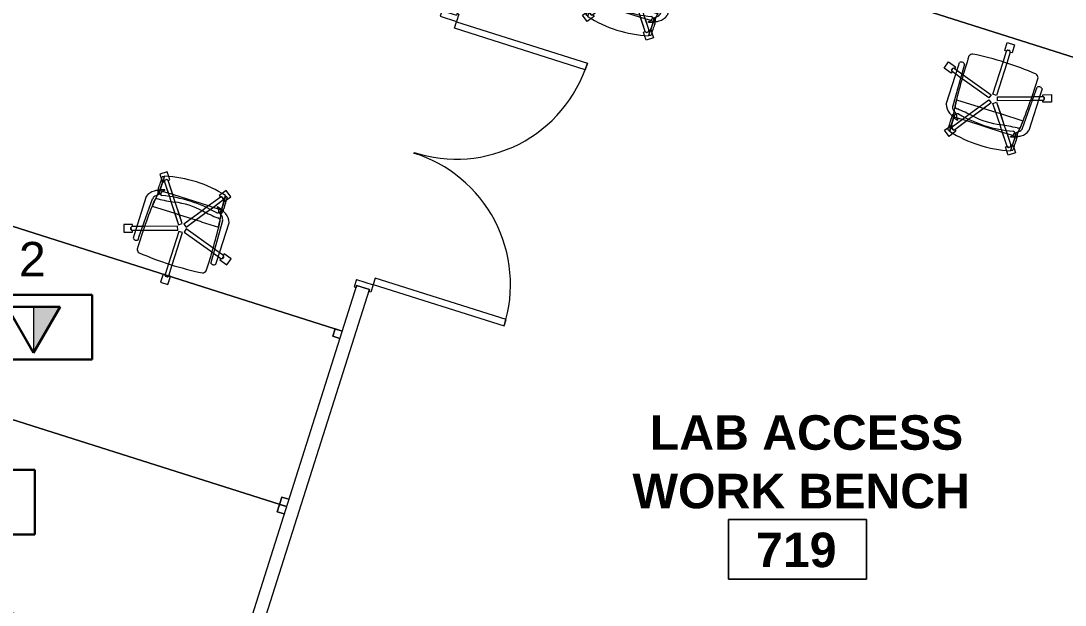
# Model space of a CAD drawing. Header units: inches. Extents: x 385 to 2249, y -1773 to -36.
# Drawn here: x 1615.7 to 1887.9, y -775.7 to -623.5 of the extents above; entities that cross this region are included whole.
import ezdxf

# ---------------------------------------------------------------- set-up
doc = ezdxf.new("R2010")
doc.units = ezdxf.units.IN
doc.header["$MEASUREMENT"] = 0
for name, color, linetype, lineweight in [('A-ANNO-NOTE', 131, 'Continuous', 30), ('A-AREA-IDEN', 2, 'Continuous', 9), ('A-DOOR', 31, 'Continuous', 13), ('A-DOOR-FRAM', 31, 'Continuous', 20), ('I-FURN', 30, 'Continuous', 9), ('I-WALL', 2, 'Continuous', 13)]:
    doc.layers.add(name, color=color, linetype=linetype, lineweight=lineweight)
doc.styles.add('Swis721 Lt BT', font='swissl.ttf', dxfattribs={"height": 9})
doc.styles.add('Swis721 Lt BT_B', font='', dxfattribs={"height": 9})
doc.styles.get('Swis721 Lt BT_B').set_extended_font_data('Swis721 Lt BT', bold=True)

# ---------------------------------------------------------------- blocks, each defined once
blk = doc.blocks.new('Rectangular Table - Rectangular Table-V51-Level 7 POWER _ SIGNAL')
at = {"layer": 'I-FURN'}
for p, q in [((-46, 24), (-48, 24)), ((-48, 24), (-48, 23.86)), ((-48, 23.86), (-48, 24)), ((-48, 24), (-46, 24)), ((48, 24), (-48, 24)), ((-48, 24), (-48, -24)), ((-48, 23.86), (-48, 24)), ((-48, 24), (48, 24)), ((-48, 23.86), (-48, 22)), ((-48, 22), (-48, 23.86)), ((-48, -23.86), (-48, 23.86)), ((-48, 22), (-46, 22)), ((-46, 22), (-48, 22)), ((-46, 22), (-46, 24)), ((-46, 24), (-46, 22)), ((46, 24), (46, 22)), ((48, 24), (46, 24)), ((46, 24), (48, 24)), ((46, 22), (46, 24)), ((46, 22), (48, 22)), ((48, 22), (46, 22)), ((48, 22), (48, 24)), ((48, 24), (48, 22)), ((48, -24), (48, 24)), ((48, 24), (48, -24)), ((-46, -22), (-48, -22)), ((-48, -22), (-48, -23.86)), ((-48, -22.14), (-48, -22)), ((-48, -22), (-46, -22)), ((-48, -23.86), (-48, -22.14)), ((-48, -23.86), (-48, -24)), ((-48, -24), (-48, -23.86)), ((-48, -24), (-48, -23.86)), ((-48, -24), (-46, -24)), ((-46, -24), (-48, -24)), ((-48, -24), (48, -24)), ((48, -24), (-48, -24)), ((-46, -24), (-46, -22)), ((-46, -22), (-46, -24)), ((48, -22), (46, -22)), ((46, -22), (46, -24)), ((46, -24), (46, -22)), ((46, -22), (48, -22)), ((46, -24), (48, -24)), ((48, -24), (46, -24)), ((48, -24), (48, -22)), ((48, -22), (48, -24))]:
    blk.add_line(p, q, dxfattribs=at)
blk = doc.blocks.new('Rectangular Table - Rectangular Table-V57-Level 7 POWER _ SIGNAL')
at = {"layer": 'I-FURN'}
for p, q in [((-46, 24), (-47.91, 24)), ((-47.91, 24), (-46, 24)), ((48, 24), (-47.91, 24)), ((-47.91, 24), (48, 24)), ((-47.91, 22), (-46, 22)), ((-46, 22), (-47.91, 22)), ((-46, 22), (-46, 24)), ((-46, 24), (-46, 22)), ((46, 24), (46, 22)), ((48, 24), (46, 24)), ((46, 24), (48, 24)), ((46, 22), (46, 24)), ((46, 22), (48, 22)), ((48, 22), (46, 22)), ((48, 23.86), (48, 24)), ((48, 24), (48, 23.86)), ((48, -24), (48, 24)), ((48, 24), (48, 23.86)), ((48, 22), (48, 23.86)), ((48, 23.86), (48, 22.14)), ((48, 23.86), (48, -23.86)), ((48, 22.14), (48, 22)), ((-46, -22), (-47.91, -22)), ((-47.91, -22), (-46, -22)), ((-47.91, -24), (-46, -24)), ((-46, -24), (-47.91, -24)), ((-47.91, -24), (48, -24)), ((48, -24), (-47.91, -24)), ((-46, -24), (-46, -22)), ((-46, -22), (-46, -24)), ((48, -22), (46, -22)), ((46, -22), (46, -24)), ((46, -24), (46, -22)), ((46, -22), (48, -22)), ((46, -24), (48, -24)), ((48, -24), (46, -24)), ((48, -23.86), (48, -22)), ((48, -22), (48, -23.86)), ((48, -24), (48, -23.86)), ((48, -23.86), (48, -24)), ((48, -23.86), (48, -24))]:
    blk.add_line(p, q, dxfattribs=at)
blk = doc.blocks.new('F-Haworth_Chair_X99-Seminar - X99 Advanced Seminar Chair-V58-Level 7 POWER _ SIGNAL')
at = {"layer": 'I-FURN'}
for p, q in [((-8.08, 12.82), (-9.7, 11.65)), ((-8.08, 12.82), (-9.7, 11.65)), ((-9.7, 11.65), (-8.88, 10.52)), ((-9.7, 11.65), (-8.88, 10.52)), ((-8.34, 11.52), (-8.42, 7.57)), ((-8.42, 7.57), (-8.34, 11.37)), ((-7.29, 11.74), (-8.08, 12.82)), ((-7.29, 11.74), (-8.08, 12.82)), ((-6.76, 11), (-7.29, 11.74)), ((-6.76, 11), (-7.29, 11.74)), ((-7.15, 10.72), (-6.76, 11)), ((-7.15, 10.72), (-6.76, 11)), ((7.29, 11.74), (6.76, 11)), ((7.29, 11.74), (6.76, 11)), ((6.76, 11), (7.15, 10.72)), ((6.76, 11), (7.15, 10.72)), ((8.08, 12.82), (7.29, 11.74)), ((8.08, 12.82), (7.29, 11.74)), ((9.7, 11.65), (8.08, 12.82)), ((9.7, 11.65), (8.08, 12.82)), ((8.42, 7.57), (8.34, 11.52)), ((8.34, 11.37), (8.42, 7.57)), ((8.88, 10.52), (9.7, 11.65)), ((8.88, 10.52), (9.7, 11.65)), ((-8.88, 10.52), (-8.38, 9.83)), ((-8.88, 10.52), (-8.38, 9.83)), ((-8.38, 9.83), (-7.99, 10.11)), ((-8.38, 9.83), (-7.99, 10.11)), ((-8, 10.58), (-7.59, 10.88)), ((-8, 10.58), (-7.59, 10.88)), ((-7.59, 10.87), (-7.99, 10.57)), ((-7.59, 10.87), (-7.99, 10.57)), ((-7.97, 10.12), (-6.14, 7.6)), ((-7.97, 10.12), (-5.57, 6.82)), ((-4.9, 7.6), (-7.16, 10.71)), ((-4.47, 7.01), (-7.16, 10.71)), ((6.65, 10), (4.47, 7.01)), ((6.65, 10), (4.9, 7.6)), ((5.57, 6.82), (7.97, 10.12)), ((6.14, 7.6), (7.97, 10.12)), ((7.16, 10.71), (6.65, 10.01)), ((7.16, 10.71), (6.65, 10.01)), ((7.59, 10.88), (8, 10.58)), ((7.59, 10.88), (8, 10.58)), ((7.99, 10.57), (7.59, 10.87)), ((7.99, 10.57), (7.59, 10.87)), ((7.99, 10.11), (8.38, 9.83)), ((7.99, 10.11), (8.38, 9.83)), ((8.38, 9.83), (8.88, 10.52)), ((8.38, 9.83), (8.88, 10.52)), ((-9.13, 5.92), (-8.07, 6.77)), ((-8.75, 6.22), (-8.88, 4.99)), ((-8.68, 6.87), (-8.75, 6.22)), ((-8.62, 7.42), (-8.68, 6.91)), ((-8.6, 7.6), (-8.62, 7.43)), ((-8.61, 6.81), (-8.23, 6.95)), ((-8.49, 7.6), (-8.56, 7.6)), ((-7.65, 7.6), (-8.4, 7.6)), ((-8.07, 6.77), (-7.95, 6.87)), ((-6.14, 7.6), (-7.65, 7.6)), ((-7.18, 7.99), (-7.21, 8.13)), ((-4.9, 7.6), (-6.14, 7.6)), ((-6.14, 7.6), (-5.57, 6.82)), ((-5.57, 6.82), (-4.79, 5.75)), ((-5.57, 6.82), (-4.79, 5.75)), ((4.9, 7.6), (-4.9, 7.6)), ((-4.47, 7.01), (-4.9, 7.6)), ((-4.79, 5.75), (-2.89, 3.12)), ((-4.79, 5.75), (-1.04, 0.58)), ((-3.68, 5.91), (-4.47, 7.01)), ((-3.68, 5.91), (-4.47, 7.01)), ((-1.65, 3.12), (-3.68, 5.91)), ((-0.23, 1.17), (-3.68, 5.91)), ((3.68, 5.91), (0.23, 1.17)), ((1.04, 0.58), (4.79, 5.75)), ((3.68, 5.91), (1.65, 3.12)), ((2.89, 3.12), (4.79, 5.75)), ((4.47, 7.01), (3.68, 5.91)), ((4.47, 7.01), (3.68, 5.91)), ((4.9, 7.6), (4.47, 7.01)), ((4.79, 5.75), (5.57, 6.82)), ((4.79, 5.75), (5.57, 6.82)), ((6.14, 7.6), (4.9, 7.6)), ((5.57, 6.82), (6.14, 7.6)), ((7.65, 7.6), (6.14, 7.6)), ((7.21, 8.13), (7.18, 7.99)), ((8.4, 7.6), (7.65, 7.6)), ((7.95, 6.87), (8.03, 6.81)), ((8.07, 6.77), (9.13, 5.92)), ((8.23, 6.95), (8.61, 6.81)), ((8.56, 7.6), (8.49, 7.6)), ((8.62, 7.43), (8.6, 7.6)), ((8.68, 6.87), (8.62, 7.42)), ((8.75, 6.22), (8.68, 6.87)), ((8.88, 4.99), (8.75, 6.22)), ((-11.32, 5.06), (-11.32, -5.48)), ((-9.92, -5.36), (-9.57, 4.97)), ((-8.9, 4.8), (-9.07, 3.2)), ((-9.07, 3.2), (-9.07, 3.12)), ((-9.07, 3.12), (-2.89, 3.12)), ((-8.88, 4.99), (-8.89, 4.91)), ((-2.89, 3.12), (-1.65, 3.12)), ((-2.89, 3.12), (-1.04, 0.58)), ((-1.65, 3.12), (1.65, 3.12)), ((-0.23, 1.17), (-1.65, 3.12)), ((1.65, 3.12), (0.23, 1.17)), ((1.04, 0.58), (2.89, 3.12)), ((1.65, 3.12), (2.89, 3.12)), ((2.89, 3.12), (4.31, 3.12)), ((4.33, 3.12), (9.07, 3.12)), ((8.89, 4.91), (8.88, 4.99)), ((9.07, 3.2), (8.9, 4.8)), ((9.07, 3.12), (9.07, 3.2)), ((9.57, 4.97), (9.92, -5.36)), ((11.32, -5.48), (11.32, 5.06)), ((-1.18, 0.14), (-9.37, -2.52)), ((-1.18, 0.14), (-9.37, -2.52)), ((-0.87, -0.81), (-1.18, 0.14)), ((-0.87, -0.81), (-1.18, 0.14)), ((-1.04, 0.58), (-0.23, 1.17)), ((-1.04, 0.58), (-0.23, 1.17)), ((0.23, 1.17), (1.04, 0.58)), ((0.23, 1.17), (1.04, 0.58)), ((1.18, 0.14), (0.87, -0.81)), ((1.18, 0.14), (0.87, -0.81)), ((9.37, -2.52), (1.18, 0.14)), ((9.37, -2.52), (1.18, 0.14)), ((-9.83, -2.67), (-11.32, -3.15)), ((-9.83, -2.67), (-11.32, -3.15)), ((-9.37, -2.52), (-9.83, -2.67)), ((-9.37, -2.52), (-9.83, -2.67)), ((-9.34, -3.56), (-0.87, -0.81)), ((-9.34, -3.56), (-0.87, -0.81)), ((-0.5, -1.08), (-0.5, -9.91)), ((0.5, -1.08), (-0.5, -1.08)), ((-0.5, -1.08), (-0.5, -9.91)), ((0.5, -1.08), (-0.5, -1.08)), ((0.5, -9.91), (0.5, -1.08)), ((0.5, -9.91), (0.5, -1.08)), ((0.87, -0.81), (9.38, -3.57)), ((0.87, -0.81), (9.38, -3.57)), ((9.83, -2.67), (9.37, -2.52)), ((9.83, -2.67), (9.37, -2.52)), ((11.32, -3.15), (9.83, -2.67)), ((11.32, -3.15), (9.83, -2.67)), ((-12.55, -3.03), (-14.69, -3.72)), ((-12.55, -3.03), (-14.69, -3.72)), ((-14.69, -3.72), (-14.08, -5.62)), ((-14.69, -3.72), (-14.08, -5.62)), ((-14.08, -5.62), (-11.94, -4.93)), ((-14.08, -5.62), (-11.94, -4.93)), ((-12.53, -4.34), (-12.69, -3.85)), ((-12.53, -4.34), (-12.69, -3.85)), ((-12.68, -3.86), (-12.52, -4.33)), ((-12.68, -3.86), (-12.52, -4.33)), ((-12.4, -3.49), (-12.55, -3.03)), ((-12.4, -3.49), (-12.55, -3.03)), ((-11.32, -3.15), (-12.4, -3.5)), ((-11.32, -3.15), (-12.4, -3.5)), ((-12.09, -4.45), (-11.32, -4.21)), ((-12.09, -4.45), (-11.32, -4.21)), ((-11.94, -4.93), (-12.09, -4.47)), ((-11.94, -4.93), (-12.09, -4.47)), ((-11.32, -4.21), (-9.86, -3.73)), ((-11.32, -4.21), (-9.86, -3.73)), ((-9.92, -6.36), (-9.92, -5.36)), ((-9.86, -3.73), (-9.38, -3.57)), ((-9.86, -3.73), (-9.38, -3.57)), ((9.38, -3.57), (9.86, -3.73)), ((9.38, -3.57), (9.86, -3.73)), ((9.86, -3.73), (11.32, -4.21)), ((9.86, -3.73), (11.32, -4.21)), ((9.92, -5.36), (9.92, -6.36)), ((12.4, -3.5), (11.32, -3.15)), ((12.4, -3.5), (11.32, -3.15)), ((11.32, -4.21), (12.09, -4.45)), ((11.32, -4.21), (12.09, -4.45)), ((12.09, -4.47), (11.94, -4.93)), ((12.09, -4.47), (11.94, -4.93)), ((11.94, -4.93), (14.08, -5.62)), ((11.94, -4.93), (14.08, -5.62)), ((12.55, -3.03), (12.4, -3.49)), ((12.55, -3.03), (12.4, -3.49)), ((12.52, -4.33), (12.68, -3.86)), ((12.52, -4.33), (12.68, -3.86)), ((12.69, -3.85), (12.53, -4.34)), ((12.69, -3.85), (12.53, -4.34)), ((14.69, -3.72), (12.55, -3.03)), ((14.69, -3.72), (12.55, -3.03)), ((14.08, -5.62), (14.69, -3.72)), ((14.08, -5.62), (14.69, -3.72)), ((-11.32, -5.48), (-11.3, -6.32)), ((11.3, -6.32), (11.32, -5.48)), ((-0.5, -9.91), (-0.5, -12.88)), ((-0.5, -9.91), (-0.5, -12.88)), ((0.5, -12.88), (0.5, -9.91)), ((0.5, -12.88), (0.5, -9.91)), ((-0.52, -12.88), (-1, -12.88)), ((-1, -12.88), (-1, -12.93)), ((-0.52, -12.88), (-1, -12.88)), ((-1, -12.88), (-1, -12.93)), ((-1, -12.93), (-1, -15.13)), ((-1, -12.93), (-1, -15.13)), ((0.26, -13.26), (-0.26, -13.26)), ((0.26, -13.26), (-0.26, -13.26)), ((-0.25, -13.25), (0.25, -13.25)), ((-0.25, -13.25), (0.25, -13.25)), ((1, -12.88), (0.52, -12.88)), ((1, -12.88), (0.52, -12.88)), ((1, -12.93), (1, -12.88)), ((1, -12.93), (1, -12.88)), ((1, -15.13), (1, -12.93)), ((1, -15.13), (1, -12.93)), ((-1, -15.13), (1, -15.13)), ((-1, -15.13), (1, -15.13))]:
    blk.add_line(p, q, dxfattribs=at)
for centre, radius, start, end in [((-36.06, 10.03), 27.2, 355.9857, 2.5118), ((0, -20.73), 33.17, 104.5766, 105.5522), ((0, -20.29), 32.89, 75.3075, 104.696), ((-7.48, 10.49), 0.407, 35.1651, 104.8349), ((-7.48, 10.49), 0.407, 35.1651, 104.8349), ((7.48, 10.49), 0.407, 75.1651, 144.8349), ((7.48, 10.49), 0.407, 75.1651, 116.967), ((0, -20.73), 33.17, 74.4478, 75.4234), ((36.06, 10.03), 27.2, 177.4882, 184.0143), ((-7.66, 10.36), 0.407, 147.1651, 216.8349), ((-7.66, 10.36), 0.407, 161.0991, 175.033), ((-7.66, 10.36), 0.407, 175.033, 188.967), ((-7.66, 10.36), 0.407, 188.967, 216.8349), ((-7.66, 10.36), 0.407, 147.1651, 161.0991), ((-7.64, 10.36), 0.406, 148.6199, 216), ((-7.64, 10.36), 0.406, 148.6199, 216), ((-7.49, 10.47), 0.406, 36, 103.3801), ((-7.49, 10.47), 0.406, 36, 103.3801), ((7.48, 10.49), 0.407, 116.967, 144.8349), ((7.49, 10.47), 0.406, 76.6199, 144), ((7.49, 10.47), 0.406, 117.0479, 144), ((7.49, 10.47), 0.406, 76.6199, 117.0479), ((7.64, 10.36), 0.406, 324, 31.3801), ((7.64, 10.36), 0.406, 324, 12.5649), ((7.66, 10.36), 0.407, 323.1651, 32.8349), ((7.64, 10.36), 0.406, 12.5649, 31.3801), ((7.66, 10.36), 0.407, 323.1651, 351.033), ((7.66, 10.36), 0.407, 18.9009, 32.8349), ((7.66, 10.36), 0.407, 4.967, 18.9009), ((7.66, 10.36), 0.407, 351.033, 4.967), ((-7.87, 3.92), 3.63, 121.9522, 161.8211), ((-4.71, -1.15), 9.61, 116.0036, 121.9522), ((-8.18, 4.9), 1.39, 132.8922, 177.1987), ((-5.2, 7.86), 3.74, 175.9857, 189.9064), ((-4.71, -1.15), 9.61, 113.5094, 116.0036), ((-8.28, 7.33), 0.613, 189.9064, 237.4573), ((-4.71, -1.15), 9.61, 112.927, 113.3607), ((-4.71, -1.15), 9.61, 105.0666, 112.7369), ((-7.37, 7.55), 1.05, 178.8214, 214.7998), ((-7.37, 7.55), 1.05, 178.8214, 264.0446), ((-11.32, 48.08), 42.84, 274.2301, 280.0233), ((-6.55, 6.76), 1.38, 147.5752, 174.9122), ((-6.55, 6.76), 1.38, 117.0503, 145.9813), ((0, -26.49), 33.83, 77.2285, 102.7715), ((0, -15.97), 22.19, 79.9767, 100.0233), ((11.32, 48.08), 42.84, 259.9767, 265.7699), ((6.55, 6.76), 1.38, 34.0187, 62.9497), ((4.71, -1.15), 9.61, 67.2631, 74.9334), ((7.37, 7.55), 1.05, 275.9554, 1.1786), ((6.55, 6.76), 1.38, 5.0878, 32.4248), ((7.37, 7.55), 1.05, 325.2002, 1.1786), ((4.71, -1.15), 9.61, 66.6393, 67.073), ((4.71, -1.15), 9.61, 63.9964, 66.4906), ((8.28, 7.33), 0.613, 302.5427, 350.0936), ((5.2, 7.86), 3.74, 350.0936, 4.0143), ((4.71, -1.15), 9.61, 58.0478, 63.9964), ((8.18, 4.9), 1.39, 2.8013, 47.1078), ((7.87, 3.92), 3.63, 18.1789, 58.0478), ((144.06, -7.32), 153.52, 175.4787, 180.5251), ((-8.24, 4.59), 0.763, 84.2338, 165.7662), ((8.24, 4.59), 0.763, 14.2338, 95.7662), ((-144.06, -7.32), 153.52, 359.4749, 4.5213), ((-12.28, -3.88), 0.407, 107.1651, 176.8349), ((-12.28, -3.88), 0.407, 107.1651, 176.8349), ((-12.27, -3.89), 0.406, 108, 175.3801), ((-12.27, -3.89), 0.406, 161.9041, 175.3801), ((-12.27, -3.89), 0.406, 121.476, 161.9041), ((-12.22, -4.09), 0.407, 219.1651, 288.8349), ((-12.22, -4.09), 0.407, 219.1651, 288.8349), ((-12.22, -4.07), 0.406, 220.6199, 274.524), ((-12.22, -4.07), 0.406, 220.6199, 288), ((-12.27, -3.89), 0.406, 108, 121.476), ((-12.22, -4.07), 0.406, 274.524, 288), ((12.22, -4.07), 0.406, 252, 319.3801), ((12.22, -4.09), 0.407, 251.1651, 320.8349), ((12.22, -4.09), 0.407, 251.1651, 320.8349), ((12.22, -4.07), 0.406, 252, 265.476), ((12.22, -4.07), 0.406, 265.476, 305.9041), ((12.28, -3.88), 0.407, 3.1651, 72.8349), ((12.28, -3.88), 0.407, 3.1651, 72.8349), ((12.27, -3.89), 0.406, 45.0479, 72), ((12.27, -3.89), 0.406, 4.6199, 72), ((12.22, -4.07), 0.406, 305.9041, 319.3801), ((12.27, -3.89), 0.406, 4.6199, 45.0479), ((-10.58, -5.68), 0.956, 221.8901, 314.1099), ((10.58, -5.68), 0.956, 225.8901, 318.1099), ((-8.21, -8.28), 1.31, 200.0433, 249.9567), ((0, 75.01), 84.96, 264.1475, 275.8525), ((8.21, -8.28), 1.31, 290.0433, 339.9567), ((-0.11, -12.88), 0.407, 179.1651, 187.1335), ((-0.11, -12.88), 0.407, 179.1651, 187.1335), ((-0.11, -12.88), 0.407, 193.0991, 207.033), ((-0.11, -12.88), 0.407, 193.0991, 248.8349), ((-0.09, -12.88), 0.406, 180, 187.9852), ((-0.09, -12.88), 0.406, 180, 187.9852), ((-0.09, -12.88), 0.406, 193.476, 233.9041), ((-0.09, -12.88), 0.406, 193.476, 247.3801), ((-0.11, -12.88), 0.407, 207.033, 220.967), ((-0.11, -12.88), 0.407, 220.967, 234.9009), ((-0.11, -12.88), 0.407, 234.9009, 248.8349), ((-0.09, -12.88), 0.406, 233.9041, 247.3801), ((0.09, -12.88), 0.406, 292.6199, 346.524), ((0.09, -12.88), 0.406, 292.6199, 306.0959), ((0.11, -12.88), 0.407, 291.1651, 346.9009), ((0.11, -12.88), 0.407, 291.1651, 305.0991), ((0.09, -12.88), 0.406, 306.0959, 346.524), ((0.11, -12.88), 0.407, 305.0991, 319.033), ((0.11, -12.88), 0.407, 319.033, 332.967), ((0.11, -12.88), 0.407, 332.967, 346.9009), ((0.09, -12.88), 0.406, 352.0148, 360), ((0.09, -12.88), 0.406, 352.0148, 360), ((0.11, -12.88), 0.407, 352.8665, 0.8349), ((0.11, -12.88), 0.407, 352.8665, 0.8349)]:
    blk.add_arc(centre, radius, start, end, dxfattribs=at)
blk = doc.blocks.new('Rectangular Table - Rectangular Table-V59-Level 7 POWER _ SIGNAL')
at = {"layer": 'I-FURN'}
for p, q in [((-46, 24), (-47.91, 24)), ((-47.91, 24), (-46, 24)), ((48, 24), (-47.91, 24)), ((-47.91, 24), (48, 24)), ((-47.91, 22), (-46, 22)), ((-46, 22), (-47.91, 22)), ((-46, 22), (-46, 24)), ((-46, 24), (-46, 22)), ((46, 24), (46, 22)), ((48, 24), (46, 24)), ((46, 24), (48, 24)), ((46, 22), (46, 24)), ((46, 22), (48, 22)), ((48, 22), (46, 22)), ((48, 23.86), (48, 24)), ((48, 24), (48, 23.86)), ((48, -24), (48, 24)), ((48, 24), (48, 23.86)), ((48, 22), (48, 23.86)), ((48, 23.86), (48, 22)), ((48, 23.86), (48, -23.86)), ((-46, -22), (-47.91, -22)), ((-47.91, -22), (-46, -22)), ((-47.91, -24), (-46, -24)), ((-46, -24), (-47.91, -24)), ((-47.91, -24), (48, -24)), ((48, -24), (-47.91, -24)), ((-46, -24), (-46, -22)), ((-46, -22), (-46, -24)), ((48, -22), (46, -22)), ((46, -22), (46, -24)), ((46, -24), (46, -22)), ((46, -22), (48, -22)), ((46, -24), (48, -24)), ((48, -24), (46, -24)), ((48, -23.86), (48, -22)), ((48, -22), (48, -22.14)), ((48, -22.14), (48, -23.86)), ((48, -24), (48, -23.86)), ((48, -23.86), (48, -24)), ((48, -23.86), (48, -24))]:
    blk.add_line(p, q, dxfattribs=at)
blk = doc.blocks.new('F-Haworth_Chair_X99-Seminar - X99 Advanced Seminar Chair-V73-Level 7 POWER _ SIGNAL')
at = {"layer": 'I-FURN'}
for p, q in [((-1, 15.13), (1, 15.13)), ((-1, 12.88), (-1, 15.13)), ((-1, 15.13), (1, 15.13)), ((-1, 12.88), (-1, 15.13)), ((1, 15.13), (1, 12.88)), ((1, 15.13), (1, 12.88)), ((-0.52, 12.88), (-1, 12.88)), ((-0.52, 12.88), (-1, 12.88)), ((-0.5, 9.91), (-0.5, 12.88)), ((-0.5, 9.91), (-0.5, 12.88)), ((0.26, 13.26), (-0.26, 13.26)), ((0.26, 13.26), (-0.26, 13.26)), ((-0.25, 13.25), (0.25, 13.25)), ((-0.25, 13.25), (0.25, 13.25)), ((0.5, 12.88), (0.5, 9.91)), ((0.5, 12.88), (0.5, 9.91)), ((1, 12.88), (0.52, 12.88)), ((1, 12.88), (0.52, 12.88)), ((-0.5, 1.08), (-0.5, 9.91)), ((-0.5, 1.08), (-0.5, 9.91)), ((0.5, 9.91), (0.5, 1.08)), ((0.5, 9.91), (0.5, 1.08)), ((-14.69, 3.72), (-14.08, 5.62)), ((-14.69, 3.72), (-14.08, 5.62)), ((-14.08, 5.62), (-11.94, 4.93)), ((-14.08, 5.62), (-11.94, 4.93)), ((-11.32, 5.48), (-11.3, 6.32)), ((-11.32, -5.06), (-11.32, 5.48)), ((-9.92, 6.36), (-9.92, 5.36)), ((9.92, 5.36), (9.92, 6.36)), ((11.3, 6.32), (11.32, 5.48)), ((11.32, 5.48), (11.32, -5.06)), ((11.94, 4.93), (14.08, 5.62)), ((11.94, 4.93), (14.08, 5.62)), ((14.08, 5.62), (14.69, 3.72)), ((14.08, 5.62), (14.69, 3.72)), ((-12.55, 3.03), (-14.69, 3.72)), ((-12.55, 3.03), (-14.69, 3.72)), ((-12.53, 4.34), (-12.69, 3.85)), ((-12.53, 4.34), (-12.69, 3.85)), ((-12.68, 3.86), (-12.52, 4.33)), ((-12.68, 3.86), (-12.52, 4.33)), ((-12.4, 3.49), (-12.55, 3.03)), ((-12.4, 3.49), (-12.55, 3.03)), ((-11.32, 3.15), (-12.4, 3.5)), ((-11.32, 3.15), (-12.4, 3.5)), ((-11.94, 4.93), (-12.09, 4.47)), ((-11.94, 4.93), (-12.09, 4.47)), ((-12.09, 4.45), (-11.32, 4.21)), ((-12.09, 4.45), (-11.32, 4.21)), ((-11.32, 4.21), (-9.86, 3.73)), ((-11.32, 4.21), (-9.86, 3.73)), ((-9.83, 2.67), (-11.32, 3.15)), ((-9.83, 2.67), (-11.32, 3.15)), ((-9.92, 5.36), (-9.57, -4.97)), ((-9.86, 3.73), (-9.38, 3.57)), ((-9.86, 3.73), (-9.38, 3.57)), ((-9.38, 3.57), (-0.87, 0.81)), ((-9.38, 3.57), (-0.87, 0.81)), ((0.87, 0.81), (9.38, 3.57)), ((0.87, 0.81), (9.38, 3.57)), ((9.38, 3.57), (9.86, 3.73)), ((9.38, 3.57), (9.86, 3.73)), ((9.57, -4.97), (9.92, 5.36)), ((11.32, 3.15), (9.83, 2.67)), ((11.32, 3.15), (9.83, 2.67)), ((9.86, 3.73), (11.32, 4.21)), ((9.86, 3.73), (11.32, 4.21)), ((11.32, 4.21), (12.09, 4.45)), ((11.32, 4.21), (12.09, 4.45)), ((12.4, 3.5), (11.32, 3.15)), ((12.4, 3.5), (11.32, 3.15)), ((12.09, 4.47), (11.94, 4.93)), ((12.09, 4.47), (11.94, 4.93)), ((12.55, 3.03), (12.4, 3.49)), ((12.55, 3.03), (12.4, 3.49)), ((12.52, 4.33), (12.68, 3.86)), ((12.52, 4.33), (12.68, 3.86)), ((12.69, 3.85), (12.53, 4.34)), ((12.69, 3.85), (12.53, 4.34)), ((14.69, 3.72), (12.55, 3.03)), ((14.69, 3.72), (12.55, 3.03)), ((-9.37, 2.52), (-9.83, 2.67)), ((-9.37, 2.52), (-9.83, 2.67)), ((-1.18, -0.14), (-9.37, 2.52)), ((-1.18, -0.14), (-9.37, 2.52)), ((-0.87, 0.81), (-1.18, -0.14)), ((-0.87, 0.81), (-1.18, -0.14)), ((0.5, 1.08), (-0.5, 1.08)), ((0.5, 1.08), (-0.5, 1.08)), ((1.18, -0.14), (0.87, 0.81)), ((1.18, -0.14), (0.87, 0.81)), ((9.37, 2.52), (1.18, -0.14)), ((9.37, 2.52), (1.18, -0.14)), ((9.83, 2.67), (9.37, 2.52)), ((9.83, 2.67), (9.37, 2.52)), ((-4.79, -5.75), (-1.04, -0.58)), ((-0.23, -1.17), (-3.68, -5.91)), ((-2.89, -3.12), (-1.04, -0.58)), ((-0.23, -1.17), (-1.65, -3.12)), ((-1.04, -0.58), (-0.23, -1.17)), ((-1.04, -0.58), (-0.23, -1.17)), ((0.23, -1.17), (1.04, -0.58)), ((0.23, -1.17), (1.04, -0.58)), ((1.65, -3.12), (0.23, -1.17)), ((2.78, -4.68), (0.23, -1.17)), ((1.04, -0.58), (2.89, -3.12)), ((1.04, -0.58), (4.79, -5.75)), ((-9.07, -3.12), (-2.89, -3.12)), ((-9.07, -3.2), (-9.07, -3.12)), ((-8.9, -4.8), (-9.07, -3.2)), ((-8.88, -4.99), (-8.89, -4.91)), ((-8.75, -6.22), (-8.88, -4.99)), ((-4.79, -5.75), (-2.89, -3.12)), ((-1.65, -3.12), (-3.68, -5.91)), ((-2.89, -3.12), (-1.65, -3.12)), ((-1.65, -3.12), (1.65, -3.12)), ((1.65, -3.12), (2.89, -3.12)), ((2.78, -4.68), (1.65, -3.12)), ((3.68, -5.91), (2.8, -4.7)), ((3.68, -5.91), (2.8, -4.7)), ((2.89, -3.12), (9.07, -3.12)), ((2.89, -3.12), (4.79, -5.75)), ((8.88, -4.99), (8.75, -6.22)), ((8.89, -4.91), (8.88, -4.99)), ((9.07, -3.2), (8.9, -4.8)), ((9.07, -3.12), (9.07, -3.2)), ((-9.13, -5.92), (-8.07, -6.77)), ((-8.68, -6.87), (-8.75, -6.22)), ((-8.62, -7.42), (-8.68, -6.87)), ((-8.6, -7.6), (-8.62, -7.43)), ((-8.61, -6.81), (-8.23, -6.95)), ((-8.49, -7.6), (-8.56, -7.6)), ((-8.42, -7.57), (-8.34, -11.37)), ((-8.34, -11.52), (-8.42, -7.57)), ((-7.65, -7.6), (-8.4, -7.6)), ((-8.03, -6.81), (-7.95, -6.87)), ((-7.97, -10.12), (-5.57, -6.82)), ((-7.97, -10.12), (-6.14, -7.6)), ((-6.14, -7.6), (-7.65, -7.6)), ((-7.18, -7.99), (-7.21, -8.13)), ((-4.48, -7.01), (-7.16, -10.71)), ((-4.9, -7.6), (-7.16, -10.71)), ((-6.14, -7.6), (-5.57, -6.82)), ((-4.9, -7.6), (-6.14, -7.6)), ((-5.57, -6.82), (-4.79, -5.75)), ((-5.57, -6.82), (-4.79, -5.75)), ((-4.48, -7.01), (-4.9, -7.6)), ((4.9, -7.6), (-4.9, -7.6)), ((-3.68, -5.91), (-4.47, -7.01)), ((-3.68, -5.91), (-4.47, -7.01)), ((4.47, -7.01), (3.68, -5.91)), ((4.47, -7.01), (3.68, -5.91)), ((4.9, -7.6), (4.47, -7.01)), ((7.16, -10.71), (4.47, -7.01)), ((4.79, -5.75), (5.57, -6.82)), ((4.79, -5.75), (5.57, -6.82)), ((6.14, -7.6), (4.9, -7.6)), ((7.16, -10.71), (4.9, -7.6)), ((5.57, -6.82), (6.14, -7.6)), ((5.57, -6.82), (7.97, -10.12)), ((7.65, -7.6), (6.14, -7.6)), ((6.14, -7.6), (7.97, -10.12)), ((7.21, -8.13), (7.18, -7.99)), ((8.4, -7.6), (7.65, -7.6)), ((7.95, -6.87), (8.07, -6.77)), ((8.07, -6.77), (9.13, -5.92)), ((8.23, -6.95), (8.61, -6.81)), ((8.34, -11.37), (8.42, -7.57)), ((8.42, -7.57), (8.34, -11.52)), ((8.56, -7.6), (8.49, -7.6)), ((8.62, -7.43), (8.6, -7.6)), ((8.68, -6.91), (8.62, -7.42)), ((8.75, -6.22), (8.68, -6.87)), ((-9.7, -11.65), (-8.88, -10.52)), ((-9.7, -11.65), (-8.88, -10.52)), ((-8.88, -10.52), (-8.38, -9.83)), ((-8.88, -10.52), (-8.38, -9.83)), ((-8.38, -9.83), (-7.99, -10.11)), ((-8.38, -9.83), (-7.99, -10.11)), ((-8, -10.58), (-7.59, -10.88)), ((-8, -10.58), (-7.59, -10.88)), ((-7.59, -10.87), (-7.99, -10.57)), ((-7.59, -10.87), (-7.99, -10.57)), ((-7.15, -10.72), (-6.76, -11)), ((-7.15, -10.72), (-6.76, -11)), ((6.76, -11), (7.15, -10.72)), ((6.76, -11), (7.15, -10.72)), ((7.99, -10.57), (7.59, -10.87)), ((7.99, -10.57), (7.59, -10.87)), ((7.59, -10.88), (8, -10.58)), ((7.59, -10.88), (8, -10.58)), ((7.99, -10.11), (8.38, -9.83)), ((7.99, -10.11), (8.38, -9.83)), ((8.38, -9.83), (8.88, -10.52)), ((8.38, -9.83), (8.88, -10.52)), ((8.88, -10.52), (9.7, -11.65)), ((8.88, -10.52), (9.7, -11.65)), ((-8.08, -12.82), (-9.7, -11.65)), ((-8.08, -12.82), (-9.7, -11.65)), ((-7.29, -11.74), (-8.08, -12.82)), ((-7.29, -11.74), (-8.08, -12.82)), ((-6.76, -11), (-7.29, -11.74)), ((-6.76, -11), (-7.29, -11.74)), ((7.29, -11.74), (6.76, -11)), ((7.29, -11.74), (6.76, -11)), ((8.08, -12.82), (7.29, -11.74)), ((8.08, -12.82), (7.29, -11.74)), ((9.7, -11.65), (8.08, -12.82)), ((9.7, -11.65), (8.08, -12.82))]:
    blk.add_line(p, q, dxfattribs=at)
for centre, radius, start, end in [((-0.11, 12.88), 0.407, 111.1651, 180.8349), ((-0.11, 12.88), 0.407, 111.1651, 180.8349), ((-0.09, 12.88), 0.406, 112.6199, 180), ((-0.09, 12.88), 0.406, 166.524, 180), ((-0.09, 12.88), 0.406, 126.0959, 166.524), ((-0.09, 12.88), 0.406, 112.6199, 126.0959), ((0.09, 12.88), 0.406, 53.9041, 67.3801), ((0.09, 12.88), 0.406, 0, 67.3801), ((0.11, 12.88), 0.407, 359.1651, 68.8349), ((0.11, 12.88), 0.407, 359.1651, 68.8349), ((0.09, 12.88), 0.406, 0, 53.9041), ((-8.21, 8.28), 1.31, 110.0433, 159.9567), ((144.06, 7.32), 153.52, 179.4749, 184.5213), ((0, -75.01), 84.96, 84.1475, 95.8525), ((8.21, 8.28), 1.31, 20.0433, 69.9567), ((-144.06, 7.32), 153.52, 355.4787, 0.5251), ((-10.58, 5.68), 0.956, 45.8901, 138.1099), ((10.58, 5.68), 0.956, 41.8901, 134.1099), ((-12.28, 3.88), 0.407, 183.1651, 252.8349), ((-12.28, 3.88), 0.407, 183.1651, 252.8349), ((-12.27, 3.89), 0.406, 184.6199, 198.0959), ((-12.27, 3.89), 0.406, 184.6199, 252), ((-12.27, 3.89), 0.406, 198.0959, 238.524), ((-12.22, 4.09), 0.407, 71.1651, 140.8349), ((-12.22, 4.09), 0.407, 71.1651, 140.8349), ((-12.22, 4.07), 0.406, 85.476, 139.3801), ((-12.22, 4.07), 0.406, 72, 139.3801), ((-12.27, 3.89), 0.406, 238.524, 252), ((-12.22, 4.07), 0.406, 72, 85.476), ((12.22, 4.09), 0.407, 39.1651, 108.8349), ((12.22, 4.09), 0.407, 39.1651, 108.8349), ((12.22, 4.07), 0.406, 81.0479, 108), ((12.22, 4.07), 0.406, 40.6199, 108), ((12.22, 4.07), 0.406, 40.6199, 81.0479), ((12.27, 3.89), 0.406, 288, 355.3801), ((12.28, 3.88), 0.407, 287.1651, 356.8349), ((12.28, 3.88), 0.407, 287.1651, 356.8349), ((12.27, 3.89), 0.406, 288, 341.9041), ((12.27, 3.89), 0.406, 341.9041, 355.3801), ((-7.87, -3.92), 3.63, 198.1789, 238.0478), ((-8.18, -4.9), 1.39, 182.8013, 227.1078), ((-8.24, -4.59), 0.763, 194.2338, 275.7662), ((-11.32, -48.08), 42.84, 79.9767, 85.7699), ((11.32, -48.08), 42.84, 94.2301, 100.0233), ((8.24, -4.59), 0.763, 264.2338, 345.7662), ((8.18, -4.9), 1.39, 312.8922, 357.1987), ((7.87, -3.92), 3.63, 301.9522, 341.8211), ((-4.71, 1.15), 9.61, 238.0478, 243.9964), ((-5.2, -7.86), 3.74, 170.0936, 184.0143), ((-36.06, -10.03), 27.2, 357.4882, 4.0143), ((-4.71, 1.15), 9.61, 243.9964, 246.4906), ((-8.28, -7.33), 0.613, 122.5427, 170.0936), ((-4.71, 1.15), 9.61, 246.6393, 247.073), ((-7.37, -7.55), 1.05, 95.9554, 181.1786), ((-7.37, -7.55), 1.05, 145.2002, 181.1786), ((-4.71, 1.15), 9.61, 247.2631, 254.9334), ((-6.55, -6.76), 1.38, 185.0878, 212.4248), ((-6.55, -6.76), 1.38, 214.0187, 242.9497), ((0, 26.49), 33.83, 257.2285, 282.7715), ((0, 15.97), 22.19, 259.9767, 280.0233), ((6.55, -6.76), 1.38, 297.0503, 325.9813), ((4.71, 1.15), 9.61, 285.0666, 292.7369), ((7.37, -7.55), 1.05, 358.8214, 84.0446), ((6.55, -6.76), 1.38, 327.5752, 354.9122), ((7.37, -7.55), 1.05, 358.8214, 34.7998), ((4.71, 1.15), 9.61, 292.927, 293.3607), ((4.71, 1.15), 9.61, 293.5094, 296.0036), ((8.28, -7.33), 0.613, 9.9064, 57.4573), ((36.06, -10.03), 27.2, 175.9857, 182.5118), ((5.2, -7.86), 3.74, 355.9857, 9.9064), ((4.71, 1.15), 9.61, 296.0036, 301.9522), ((-7.66, -10.36), 0.407, 143.1651, 198.9009), ((-7.66, -10.36), 0.407, 143.1651, 212.8349), ((-7.64, -10.36), 0.406, 144, 211.3801), ((-7.64, -10.36), 0.406, 144, 211.3801), ((-7.66, -10.36), 0.407, 198.9009, 212.8349), ((-7.49, -10.47), 0.406, 256.6199, 324), ((-7.48, -10.49), 0.407, 255.1651, 324.8349), ((-7.48, -10.49), 0.407, 255.1651, 324.8349), ((-7.49, -10.47), 0.406, 256.6199, 297.0479), ((-7.49, -10.47), 0.406, 297.0479, 324), ((7.48, -10.49), 0.407, 215.1651, 229.0991), ((7.48, -10.49), 0.407, 215.1651, 284.8349), ((7.49, -10.47), 0.406, 216, 256.4281), ((7.49, -10.47), 0.406, 216, 283.3801), ((7.48, -10.49), 0.407, 229.0991, 256.967), ((7.48, -10.49), 0.407, 256.967, 284.8349), ((7.49, -10.47), 0.406, 256.4281, 269.9041), ((7.49, -10.47), 0.406, 269.9041, 283.3801), ((7.64, -10.36), 0.406, 9.0479, 36), ((7.64, -10.36), 0.406, 328.6199, 36), ((7.66, -10.36), 0.407, 8.967, 36.8349), ((7.66, -10.36), 0.407, 327.1651, 36.8349), ((7.64, -10.36), 0.406, 328.6199, 6.3298), ((7.66, -10.36), 0.407, 327.1651, 355.033), ((7.64, -10.36), 0.406, 6.3298, 9.0479), ((7.66, -10.36), 0.407, 355.033, 8.967), ((0, 20.73), 33.17, 254.4478, 255.4234), ((0, 20.29), 32.89, 255.304, 284.6925), ((0, 20.73), 33.17, 284.5766, 285.5522)]:
    blk.add_arc(centre, radius, start, end, dxfattribs=at)
blk = doc.blocks.new('F-Haworth_Chair_X99-Seminar - X99 Advanced Seminar Chair-V74-Level 7 POWER _ SIGNAL')
at = {"layer": 'I-FURN'}
for p, q in [((-1, 15.13), (1, 15.13)), ((-1, 12.88), (-1, 15.13)), ((-1, 15.13), (1, 15.13)), ((-1, 12.88), (-1, 15.13)), ((1, 15.13), (1, 12.88)), ((1, 15.13), (1, 12.88)), ((-0.52, 12.88), (-1, 12.88)), ((-0.52, 12.88), (-1, 12.88)), ((-0.5, 9.91), (-0.5, 12.88)), ((-0.5, 9.91), (-0.5, 12.88)), ((0.26, 13.26), (-0.26, 13.26)), ((0.26, 13.26), (-0.26, 13.26)), ((-0.25, 13.25), (0.25, 13.25)), ((-0.25, 13.25), (0.25, 13.25)), ((0.5, 12.88), (0.5, 9.91)), ((0.5, 12.88), (0.5, 9.91)), ((1, 12.88), (0.52, 12.88)), ((1, 12.88), (0.52, 12.88)), ((-0.5, 1.08), (-0.5, 9.91)), ((-0.5, 1.08), (-0.5, 9.91)), ((0.5, 9.91), (0.5, 1.08)), ((0.5, 9.91), (0.5, 1.08)), ((-14.69, 3.72), (-14.08, 5.62)), ((-14.69, 3.72), (-14.08, 5.62)), ((-14.08, 5.62), (-11.94, 4.93)), ((-14.08, 5.62), (-11.94, 4.93)), ((-11.32, 5.48), (-11.3, 6.32)), ((-11.32, -5.06), (-11.32, 5.48)), ((-9.92, 6.36), (-9.92, 5.36)), ((9.92, 5.36), (9.92, 6.36)), ((11.3, 6.32), (11.32, 5.48)), ((11.32, 5.48), (11.32, -5.06)), ((11.94, 4.93), (14.08, 5.62)), ((11.94, 4.93), (14.08, 5.62)), ((14.08, 5.62), (14.69, 3.72)), ((14.08, 5.62), (14.69, 3.72)), ((-12.55, 3.03), (-14.69, 3.72)), ((-12.55, 3.03), (-14.69, 3.72)), ((-12.53, 4.34), (-12.69, 3.85)), ((-12.53, 4.34), (-12.69, 3.85)), ((-12.68, 3.86), (-12.52, 4.33)), ((-12.68, 3.86), (-12.52, 4.33)), ((-12.4, 3.49), (-12.55, 3.03)), ((-12.4, 3.49), (-12.55, 3.03)), ((-11.32, 3.15), (-12.4, 3.5)), ((-11.32, 3.15), (-12.4, 3.5)), ((-11.94, 4.93), (-12.09, 4.47)), ((-11.94, 4.93), (-12.09, 4.47)), ((-12.09, 4.45), (-11.32, 4.21)), ((-12.09, 4.45), (-11.32, 4.21)), ((-11.32, 4.21), (-9.86, 3.73)), ((-11.32, 4.21), (-9.86, 3.73)), ((-9.83, 2.67), (-11.32, 3.15)), ((-9.83, 2.67), (-11.32, 3.15)), ((-9.92, 5.36), (-9.57, -4.97)), ((-9.86, 3.73), (-9.38, 3.57)), ((-9.86, 3.73), (-9.38, 3.57)), ((-9.38, 3.57), (-8.36, 3.24)), ((-9.38, 3.57), (-8.36, 3.24)), ((-8.33, 3.23), (-0.87, 0.81)), ((-8.33, 3.23), (-0.87, 0.81)), ((0.87, 0.81), (9.38, 3.57)), ((0.87, 0.81), (9.38, 3.57)), ((9.38, 3.57), (9.86, 3.73)), ((9.38, 3.57), (9.86, 3.73)), ((9.57, -4.97), (9.92, 5.36)), ((11.32, 3.15), (9.83, 2.67)), ((11.32, 3.15), (9.83, 2.67)), ((9.86, 3.73), (11.32, 4.21)), ((9.86, 3.73), (11.32, 4.21)), ((11.32, 4.21), (12.09, 4.45)), ((11.32, 4.21), (12.09, 4.45)), ((12.4, 3.5), (11.32, 3.15)), ((12.4, 3.5), (11.32, 3.15)), ((12.09, 4.47), (11.94, 4.93)), ((12.09, 4.47), (11.94, 4.93)), ((12.55, 3.03), (12.4, 3.49)), ((12.55, 3.03), (12.4, 3.49)), ((12.52, 4.33), (12.68, 3.86)), ((12.52, 4.33), (12.68, 3.86)), ((12.69, 3.85), (12.53, 4.34)), ((12.69, 3.85), (12.53, 4.34)), ((14.69, 3.72), (12.55, 3.03)), ((14.69, 3.72), (12.55, 3.03)), ((-9.37, 2.52), (-9.83, 2.67)), ((-9.37, 2.52), (-9.83, 2.67)), ((-1.18, -0.14), (-9.37, 2.52)), ((-1.18, -0.14), (-9.37, 2.52)), ((-0.87, 0.81), (-1.18, -0.14)), ((-0.87, 0.81), (-1.18, -0.14)), ((0.5, 1.08), (-0.5, 1.08)), ((0.5, 1.08), (-0.5, 1.08)), ((1.18, -0.14), (0.87, 0.81)), ((1.18, -0.14), (0.87, 0.81)), ((9.37, 2.52), (1.18, -0.14)), ((9.37, 2.52), (1.18, -0.14)), ((9.83, 2.67), (9.37, 2.52)), ((9.83, 2.67), (9.37, 2.52)), ((-4.79, -5.75), (-1.04, -0.58)), ((-0.23, -1.17), (-3.68, -5.91)), ((-2.89, -3.12), (-1.04, -0.58)), ((-0.23, -1.17), (-1.65, -3.12)), ((-1.04, -0.58), (-0.23, -1.17)), ((-1.04, -0.58), (-0.23, -1.17)), ((0.23, -1.17), (1.04, -0.58)), ((0.23, -1.17), (1.04, -0.58)), ((1.65, -3.12), (0.23, -1.17)), ((3.68, -5.91), (0.23, -1.17)), ((1.04, -0.58), (2.89, -3.12)), ((1.04, -0.58), (4.79, -5.75)), ((-9.07, -3.12), (-2.89, -3.12)), ((-9.07, -3.2), (-9.07, -3.12)), ((-8.9, -4.8), (-9.07, -3.2)), ((-8.88, -4.99), (-8.89, -4.91)), ((-8.75, -6.22), (-8.88, -4.99)), ((-4.79, -5.75), (-2.89, -3.12)), ((-1.65, -3.12), (-3.68, -5.91)), ((-2.89, -3.12), (-1.65, -3.12)), ((-1.65, -3.12), (1.65, -3.12)), ((1.65, -3.12), (2.89, -3.12)), ((3.68, -5.91), (1.65, -3.12)), ((2.89, -3.12), (9.07, -3.12)), ((2.89, -3.12), (4.79, -5.75)), ((8.88, -4.99), (8.75, -6.22)), ((8.89, -4.91), (8.88, -4.99)), ((9.07, -3.2), (8.9, -4.8)), ((9.07, -3.12), (9.07, -3.2)), ((-9.13, -5.92), (-8.07, -6.77)), ((-8.68, -6.87), (-8.75, -6.22)), ((-8.62, -7.42), (-8.68, -6.87)), ((-8.6, -7.6), (-8.62, -7.43)), ((-8.61, -6.81), (-8.23, -6.95)), ((-8.49, -7.6), (-8.56, -7.6)), ((-8.42, -7.57), (-8.34, -11.37)), ((-8.34, -11.52), (-8.42, -7.57)), ((-7.65, -7.6), (-8.4, -7.6)), ((-8.03, -6.81), (-7.95, -6.87)), ((-7.97, -10.12), (-5.57, -6.82)), ((-7.97, -10.12), (-6.14, -7.6)), ((-6.14, -7.6), (-7.65, -7.6)), ((-7.18, -7.99), (-7.21, -8.13)), ((-4.47, -7.01), (-6.65, -10)), ((-4.92, -7.62), (-6.65, -10)), ((-6.14, -7.6), (-5.57, -6.82)), ((-4.92, -7.6), (-6.14, -7.6)), ((-5.57, -6.82), (-4.79, -5.75)), ((-5.57, -6.82), (-4.79, -5.75)), ((-4.47, -7.01), (-4.9, -7.6)), ((4.9, -7.6), (-4.9, -7.6)), ((-3.68, -5.91), (-4.47, -7.01)), ((-3.68, -5.91), (-4.47, -7.01)), ((4.47, -7.01), (3.68, -5.91)), ((4.47, -7.01), (3.68, -5.91)), ((4.9, -7.6), (4.47, -7.01)), ((7.16, -10.71), (4.47, -7.01)), ((4.79, -5.75), (5.57, -6.82)), ((4.79, -5.75), (5.57, -6.82)), ((6.14, -7.6), (4.9, -7.6)), ((7.16, -10.71), (4.9, -7.6)), ((5.57, -6.82), (6.14, -7.6)), ((5.57, -6.82), (7.97, -10.12)), ((7.65, -7.6), (6.14, -7.6)), ((6.14, -7.6), (7.97, -10.12)), ((7.21, -8.13), (7.18, -7.99)), ((8.4, -7.6), (7.65, -7.6)), ((7.95, -6.87), (8.07, -6.77)), ((8.07, -6.77), (9.13, -5.92)), ((8.23, -6.95), (8.61, -6.81)), ((8.34, -11.37), (8.42, -7.57)), ((8.42, -7.57), (8.34, -11.52)), ((8.56, -7.6), (8.49, -7.6)), ((8.62, -7.43), (8.6, -7.6)), ((8.68, -6.91), (8.62, -7.42)), ((8.75, -6.22), (8.68, -6.87)), ((-9.7, -11.65), (-8.88, -10.52)), ((-9.7, -11.65), (-8.88, -10.52)), ((-8.88, -10.52), (-8.38, -9.83)), ((-8.88, -10.52), (-8.38, -9.83)), ((-8.38, -9.83), (-7.99, -10.11)), ((-8.38, -9.83), (-7.99, -10.11)), ((-8, -10.58), (-7.59, -10.88)), ((-8, -10.58), (-7.59, -10.88)), ((-7.59, -10.87), (-7.99, -10.57)), ((-7.59, -10.87), (-7.99, -10.57)), ((-6.66, -10.01), (-7.16, -10.71)), ((-6.66, -10.01), (-7.16, -10.71)), ((-7.15, -10.72), (-6.76, -11)), ((-7.15, -10.72), (-6.76, -11)), ((6.76, -11), (7.15, -10.72)), ((6.76, -11), (7.15, -10.72)), ((7.99, -10.57), (7.59, -10.87)), ((7.99, -10.57), (7.59, -10.87)), ((7.59, -10.88), (8, -10.58)), ((7.59, -10.88), (8, -10.58)), ((7.99, -10.11), (8.38, -9.83)), ((7.99, -10.11), (8.38, -9.83)), ((8.38, -9.83), (8.88, -10.52)), ((8.38, -9.83), (8.88, -10.52)), ((8.88, -10.52), (9.7, -11.65)), ((8.88, -10.52), (9.7, -11.65)), ((-8.08, -12.82), (-9.7, -11.65)), ((-8.08, -12.82), (-9.7, -11.65)), ((-7.29, -11.74), (-8.08, -12.82)), ((-7.29, -11.74), (-8.08, -12.82)), ((-6.76, -11), (-7.29, -11.74)), ((-6.76, -11), (-7.29, -11.74)), ((7.29, -11.74), (6.76, -11)), ((7.29, -11.74), (6.76, -11)), ((8.08, -12.82), (7.29, -11.74)), ((8.08, -12.82), (7.29, -11.74)), ((9.7, -11.65), (8.08, -12.82)), ((9.7, -11.65), (8.08, -12.82))]:
    blk.add_line(p, q, dxfattribs=at)
for centre, radius, start, end in [((-0.11, 12.88), 0.407, 111.1651, 180.8349), ((-0.11, 12.88), 0.407, 111.1651, 180.8349), ((-0.09, 12.88), 0.406, 112.6199, 180), ((-0.09, 12.88), 0.406, 166.524, 180), ((-0.09, 12.88), 0.406, 126.0959, 166.524), ((-0.09, 12.88), 0.406, 112.6199, 126.0959), ((0.09, 12.88), 0.406, 53.9041, 67.3801), ((0.09, 12.88), 0.406, 0, 67.3801), ((0.11, 12.88), 0.407, 359.1651, 68.8349), ((0.11, 12.88), 0.407, 359.1651, 68.8349), ((0.09, 12.88), 0.406, 0, 53.9041), ((-8.21, 8.28), 1.31, 110.0433, 159.9567), ((144.06, 7.32), 153.52, 179.4749, 184.5213), ((0, -75.01), 84.96, 84.1475, 95.8525), ((8.21, 8.28), 1.31, 20.0433, 69.9567), ((-144.06, 7.32), 153.52, 355.4787, 0.5251), ((-10.58, 5.68), 0.956, 45.8901, 138.1099), ((10.58, 5.68), 0.956, 41.8901, 134.1099), ((-12.28, 3.88), 0.407, 183.1651, 252.8349), ((-12.28, 3.88), 0.407, 183.1651, 252.8349), ((-12.27, 3.89), 0.406, 184.6199, 198.0959), ((-12.27, 3.89), 0.406, 184.6199, 252), ((-12.27, 3.89), 0.406, 198.0959, 238.524), ((-12.22, 4.09), 0.407, 71.1651, 140.8349), ((-12.22, 4.09), 0.407, 71.1651, 140.8349), ((-12.22, 4.07), 0.406, 85.476, 139.3801), ((-12.22, 4.07), 0.406, 72, 139.3801), ((-12.27, 3.89), 0.406, 238.524, 252), ((-12.22, 4.07), 0.406, 72, 85.476), ((12.22, 4.09), 0.407, 39.1651, 108.8349), ((12.22, 4.09), 0.407, 39.1651, 108.8349), ((12.22, 4.07), 0.406, 81.0479, 108), ((12.22, 4.07), 0.406, 40.6199, 108), ((12.22, 4.07), 0.406, 40.6199, 81.0479), ((12.27, 3.89), 0.406, 288, 355.3801), ((12.28, 3.88), 0.407, 287.1651, 356.8349), ((12.28, 3.88), 0.407, 287.1651, 356.8349), ((12.27, 3.89), 0.406, 288, 341.9041), ((12.27, 3.89), 0.406, 341.9041, 355.3801), ((-7.87, -3.92), 3.63, 198.1789, 238.0478), ((-8.18, -4.9), 1.39, 182.8013, 227.1078), ((-8.24, -4.59), 0.763, 194.2338, 275.7662), ((-11.32, -48.08), 42.84, 79.9767, 85.7699), ((11.32, -48.08), 42.84, 94.2301, 100.0233), ((8.24, -4.59), 0.763, 264.2338, 345.7662), ((8.18, -4.9), 1.39, 312.8922, 357.1987), ((7.87, -3.92), 3.63, 301.9522, 341.8211), ((-4.71, 1.15), 9.61, 238.0478, 243.9964), ((-5.2, -7.86), 3.74, 170.0936, 184.0143), ((-36.06, -10.03), 27.2, 357.4882, 4.0143), ((-4.71, 1.15), 9.61, 243.9964, 246.4906), ((-8.28, -7.33), 0.613, 122.5427, 170.0936), ((-4.71, 1.15), 9.61, 246.6393, 247.073), ((-7.37, -7.55), 1.05, 95.9554, 181.1786), ((-7.37, -7.55), 1.05, 145.2002, 181.1786), ((-4.71, 1.15), 9.61, 247.2631, 254.9334), ((-6.55, -6.76), 1.38, 185.0878, 212.4248), ((-6.55, -6.76), 1.38, 214.0187, 242.9497), ((0, 26.49), 33.83, 257.2285, 282.7715), ((0, 15.97), 22.19, 259.9767, 280.0233), ((6.55, -6.76), 1.38, 297.0503, 325.9813), ((4.71, 1.15), 9.61, 285.0666, 292.7369), ((7.37, -7.55), 1.05, 358.8214, 84.0446), ((6.55, -6.76), 1.38, 327.5752, 354.9122), ((7.37, -7.55), 1.05, 358.8214, 34.7998), ((4.71, 1.15), 9.61, 292.927, 293.3607), ((4.71, 1.15), 9.61, 293.5094, 296.0036), ((8.28, -7.33), 0.613, 9.9064, 57.4573), ((36.06, -10.03), 27.2, 175.9857, 182.5118), ((5.2, -7.86), 3.74, 355.9857, 9.9064), ((4.71, 1.15), 9.61, 296.0036, 301.9522), ((-7.66, -10.36), 0.407, 143.1651, 212.8349), ((-7.66, -10.36), 0.407, 171.033, 212.8349), ((-7.66, -10.36), 0.407, 143.1651, 171.033), ((-7.64, -10.36), 0.406, 144, 211.3801), ((-7.64, -10.36), 0.406, 144, 211.3801), ((-7.49, -10.47), 0.406, 256.6199, 324), ((-7.48, -10.49), 0.407, 255.1651, 324.8349), ((-7.48, -10.49), 0.407, 255.1651, 324.8349), ((-7.49, -10.47), 0.406, 256.6199, 297.0479), ((-7.49, -10.47), 0.406, 297.0479, 324), ((7.48, -10.49), 0.407, 215.1651, 284.8349), ((7.48, -10.49), 0.407, 215.1651, 284.8349), ((7.49, -10.47), 0.406, 216, 256.4281), ((7.49, -10.47), 0.406, 216, 283.3801), ((7.49, -10.47), 0.406, 256.4281, 283.3801), ((7.64, -10.36), 0.406, 328.6199, 36), ((7.64, -10.36), 0.406, 328.6199, 36), ((7.66, -10.36), 0.407, 327.1651, 36.8349), ((7.66, -10.36), 0.407, 327.1651, 36.8349), ((0, 20.73), 33.17, 254.4478, 255.4234), ((0, 20.29), 32.89, 255.304, 284.6925), ((0, 20.73), 33.17, 284.5766, 285.5522)]:
    blk.add_arc(centre, radius, start, end, dxfattribs=at)
blk = doc.blocks.new('Double Flush - Int-F-WDMF-72_ x 84_-5835164-Level 7 POWER _ SIGNAL')
at = {"layer": 'A-DOOR', "lineweight": 20}
for p, q in [((-35.90625, 38.0625), (-34.15625, 38.0625)), ((-35.90625, 2.25), (-35.90625, 38.0625)), ((-34.15625, 38.0625), (-34.15625, 2.25)), ((34.15625, 38.0625), (34.15625, 2.25)), ((35.90625, 38.0625), (34.15625, 38.0625)), ((35.90625, 2.25), (35.90625, 38.0625)), ((-34.15625, 2.25), (-35.90625, 2.25)), ((34.15625, 2.25), (35.90625, 2.25))]:
    blk.add_line(p, q, dxfattribs=at)
at = {"layer": 'A-DOOR', "lineweight": 9}
for centre, start, end in [((-35.90625, 2.25), 359.5, 90), ((35.90625, 2.25), 90, 180.5)]:
    blk.add_arc(centre, 35.8125, start, end, dxfattribs=at)
at = {"layer": 'A-DOOR-FRAM'}
for p, q in [((-38, 2.25), (-36, 2.25)), ((-38, 2.25), (-38, 1.75)), ((-38, 1.75), (-37.5, 1.75)), ((-37.5, -1.75), (-37.5, 1.75)), ((-36, -2.25), (-36, 2.25)), ((36.000004, -2.25), (36.000004, 2.25)), ((36.000004, 2.25), (38.000004, 2.25)), ((37.500004, 1.75), (38.000004, 1.75)), ((37.500004, -1.75), (37.500004, 1.75)), ((38.000004, 2.25), (38.000004, 1.75)), ((-38, -1.75), (-37.5, -1.75)), ((-38, -2.25), (-38, -1.75)), ((-38, -2.25), (-36, -2.25)), ((36.000004, -2.25), (38.000004, -2.25)), ((37.500004, -1.75), (38.000004, -1.75)), ((38.000004, -2.25), (38.000004, -1.75))]:
    blk.add_line(p, q, dxfattribs=at)
blk = doc.blocks.new('Room Tag - Room Name and Number-3379422-Level 7 POWER _ SIGNAL')
at = {"layer": 'A-AREA-IDEN'}
for p, q in [((-0.1881, -0.1636), (-0.1881, -0.0018)), ((-0.1881, -0.0018), (0.1869, -0.0018)), ((0.1869, -0.0018), (-0.1881, -0.0018)), ((-0.1881, -0.0018), (-0.1881, -0.1636)), ((0.1869, -0.0018), (0.1869, -0.1636)), ((0.1869, -0.1636), (0.1869, -0.0018)), ((0.1869, -0.1636), (-0.1881, -0.1636)), ((-0.1881, -0.1636), (0.1869, -0.1636))]:
    blk.add_line(p, q, dxfattribs=at)

msp = doc.modelspace()

# ---------------------------------------------------------------- hatches: boundary and pattern name
at = {"layer": 'A-ANNO-NOTE', "lineweight": 9}
msp.add_hatch(color=256, dxfattribs=at).paths.add_polyline_path([(1618.97, -709.95), (1625.9, -697.95), (1618.97, -697.95)], flags=0)

# ---------------------------------------------------------------- linework, layer by layer
at = {"layer": 'A-ANNO-NOTE'}
for p, q in [((1604.54, -694.89), (1634.25, -694.89)), ((1634.25, -694.89), (1634.25, -711.7)), ((1612.04, -697.95), (1625.9, -697.95)), ((1618.97, -709.95), (1612.04, -697.95)), ((1625.9, -697.95), (1618.97, -709.95)), ((1634.25, -711.7), (1604.54, -711.7)), ((1589.54, -740.49), (1619.25, -740.49)), ((1619.25, -740.49), (1619.25, -757.3)), ((1619.25, -757.3), (1589.54, -757.3))]:
    msp.add_line(p, q, dxfattribs=at)
at = {"layer": 'A-ANNO-NOTE', "lineweight": 9}
for p, q in [((1618.97, -697.95), (1618.97, -709.95)), ((1618.97, -709.95), (1625.9, -697.95)), ((1625.9, -697.95), (1618.97, -697.95))]:
    msp.add_line(p, q, dxfattribs=at)
at = {"layer": 'I-WALL'}
for p, q in [((1703.21, -692.44), (1658.83, -832.32)), ((1662.16, -833.38), (1706.55, -693.5)), ((1706.55, -693.5), (1703.21, -692.44))]:
    msp.add_line(p, q, dxfattribs=at)

# ---------------------------------------------------------------- block references
at = {"layer": 'A-AREA-IDEN', "xscale": 95.99999999999994, "yscale": 95.99999999999994, "zscale": 95.99999999999994}
msp.add_blockref('Room Tag - Room Name and Number-3379422-Level 7 POWER _ SIGNAL', (1818.25, -753.22), dxfattribs=at)
at = {"layer": 'A-DOOR', "rotation": 252.396700999996}
msp.add_blockref('Double Flush - Int-F-WDMF-72_ x 84_-5835164-Level 7 POWER _ SIGNAL', (1716.22, -657.23), dxfattribs=at)
at = {"layer": 'I-FURN'}
for name, p, rotation in [('Rectangular Table - Rectangular Table-V51-Level 7 POWER _ SIGNAL', (1885.5, -606.28), 162.3961865743618), ('F-Haworth_Chair_X99-Seminar - X99 Advanced Seminar Chair-V74-Level 7 POWER _ SIGNAL', (1774.88, -613.84), 342.3961865743619), ('F-Haworth_Chair_X99-Seminar - X99 Advanced Seminar Chair-V73-Level 7 POWER _ SIGNAL', (1869.25, -643.78), 342.3961865743619), ('F-Haworth_Chair_X99-Seminar - X99 Advanced Seminar Chair-V58-Level 7 POWER _ SIGNAL', (1657.61, -677.45), 342.3961865743617), ('Rectangular Table - Rectangular Table-V57-Level 7 POWER _ SIGNAL', (1646.53, -712.68), 162.3961865743618), ('Rectangular Table - Rectangular Table-V59-Level 7 POWER _ SIGNAL', (1632.01, -758.43), 162.3961865743618)]:
    msp.add_blockref(name, p, dxfattribs=dict(at, rotation=rotation))

# ---------------------------------------------------------------- texts
at = {"layer": 'A-ANNO-NOTE', "lineweight": 9, "insert": (1615.14, -681.07), "char_height": 9, "width": 8.181, "attachment_point": 1, "style": 'Swis721 Lt BT'}
msp.add_mtext('2', dxfattribs=at)
at = {"layer": 'A-AREA-IDEN', "char_height": 9, "attachment_point": 1, "style": 'Swis721 Lt BT_B'}
for s, insert, width in [('LAB ACCESS', (1779.64, -726.23), 93.627), ('WORK BENCH', (1775.14, -741.48), 104.232), ('719', (1807.36, -756.82), 25.452)]:
    msp.add_mtext(s, dxfattribs=dict(at, insert=insert, width=width))

doc.saveas('drawing.dxf')
